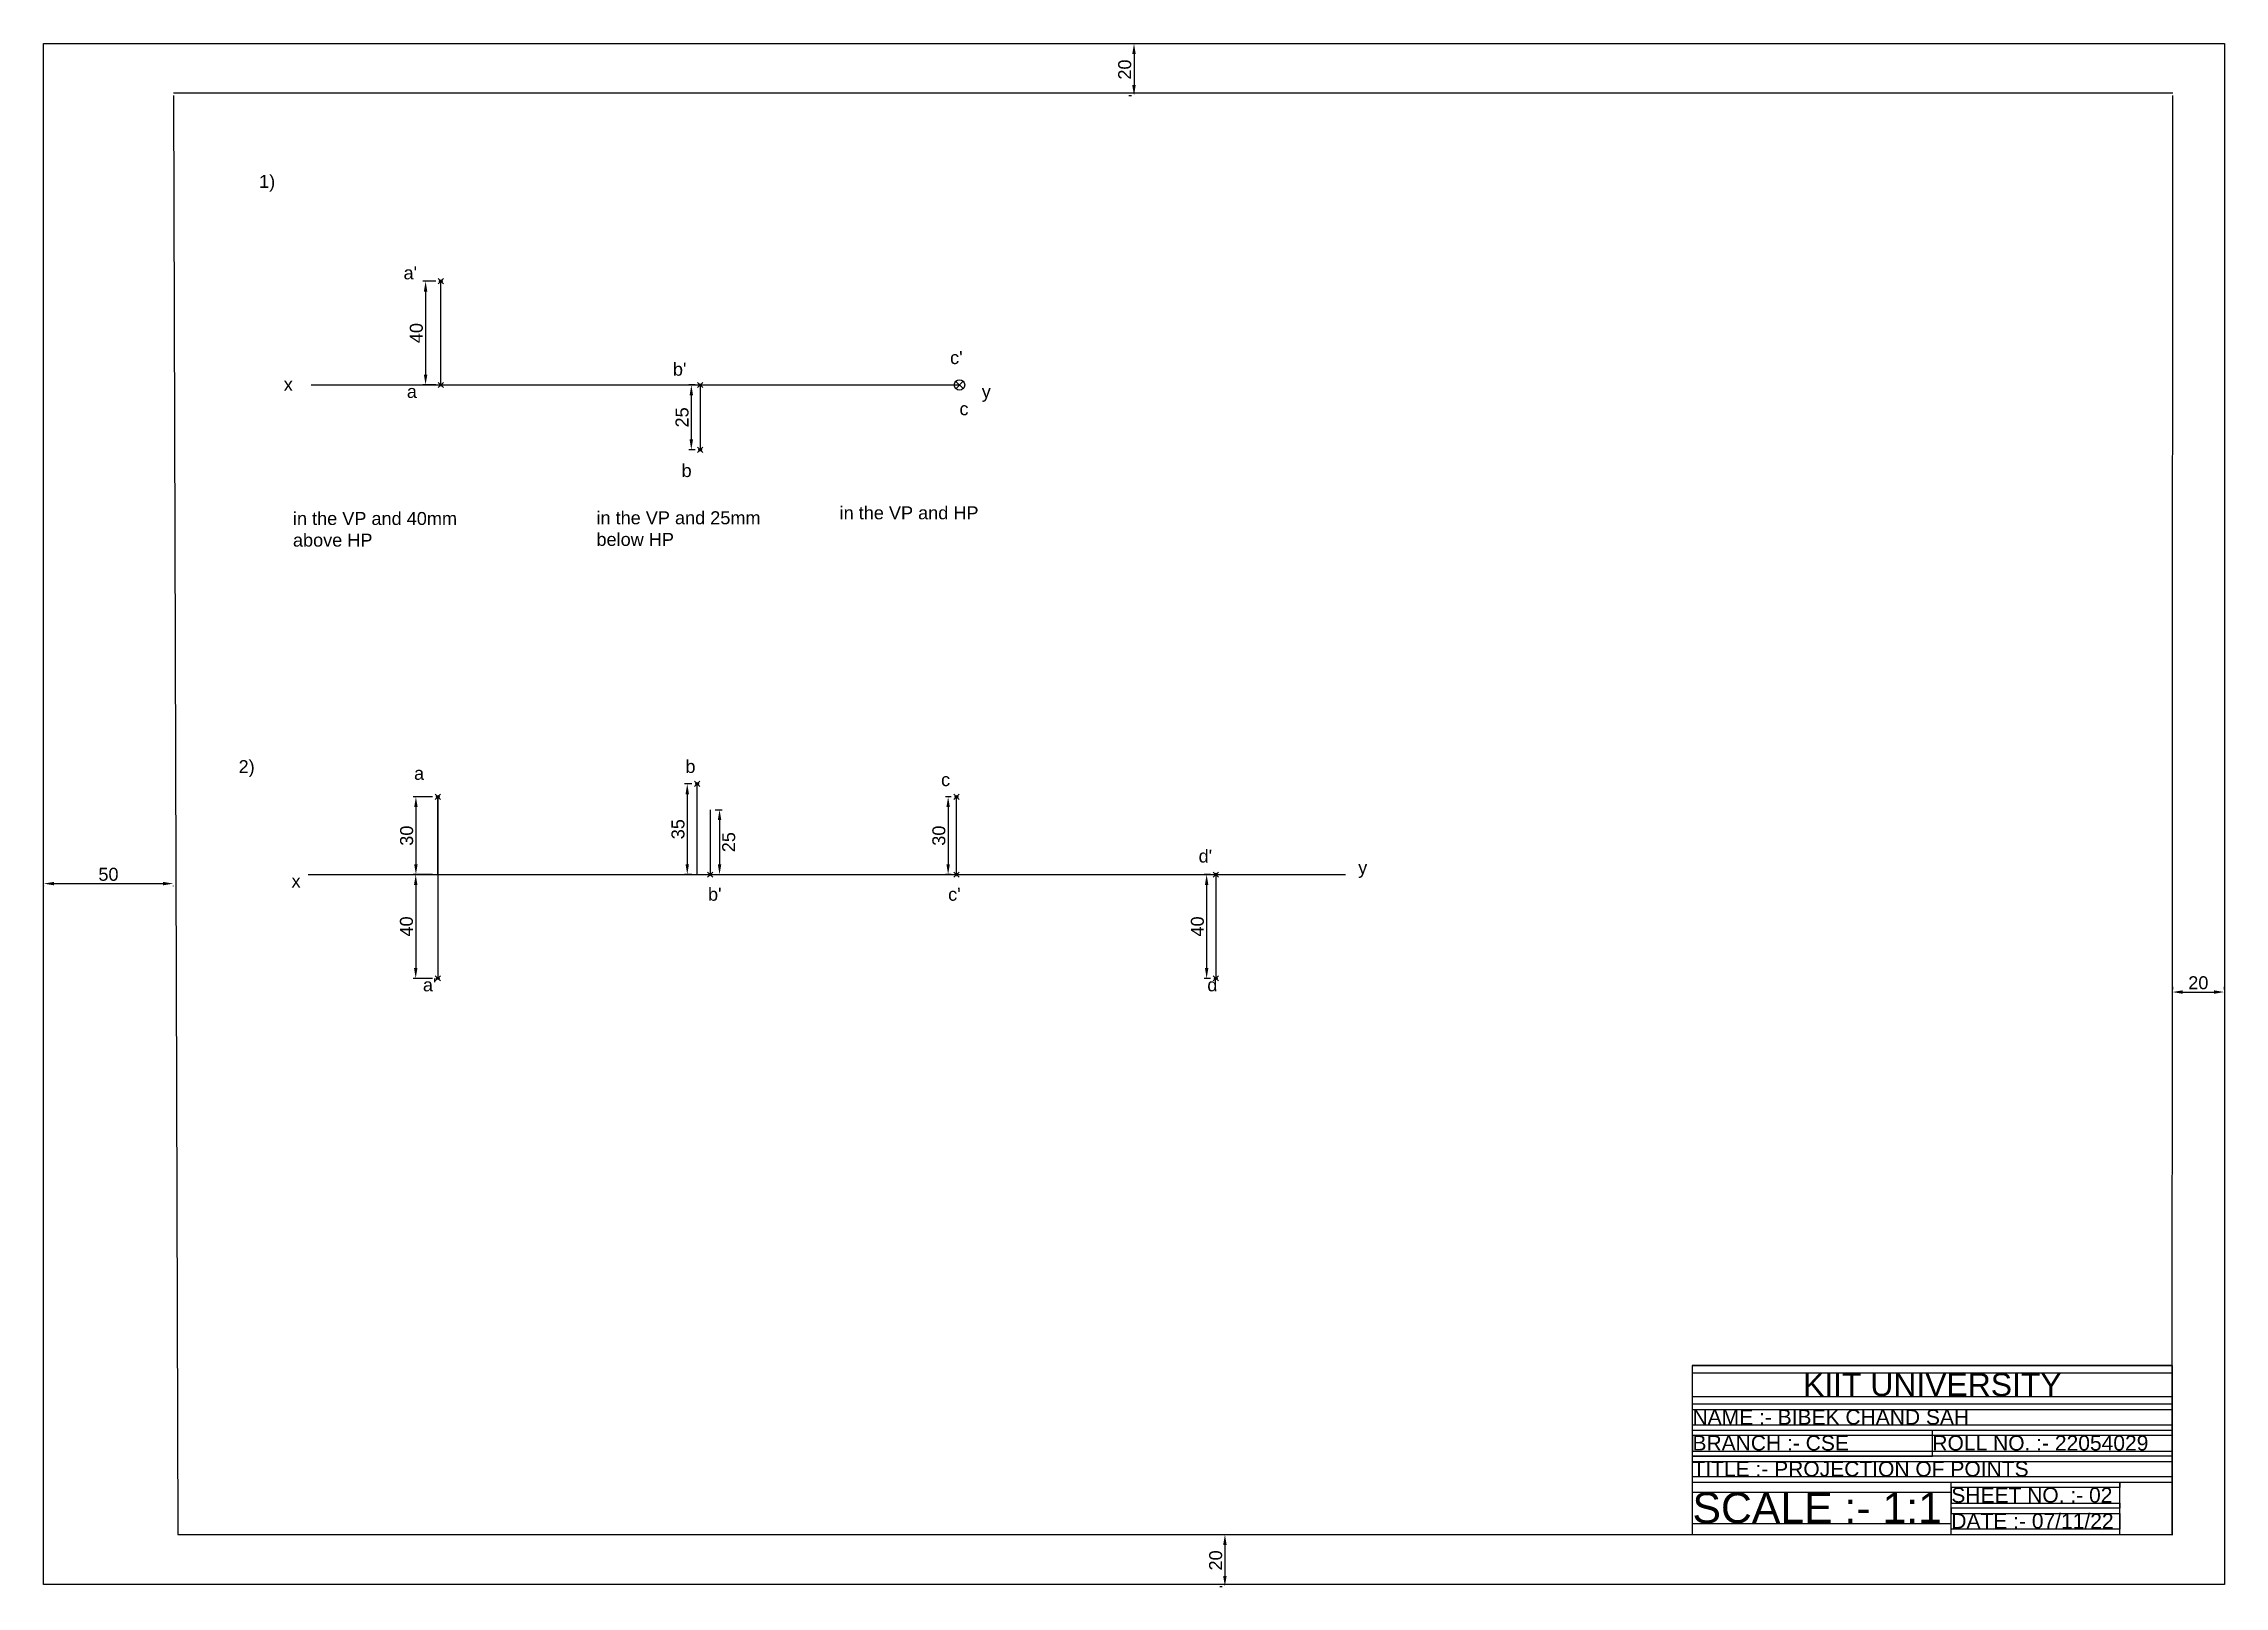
# Model space of a CAD drawing. Header units: millimetres. Extents: x -819 to 22, y -36 to 558.
import ezdxf

# ---------------------------------------------------------------- set-up
doc = ezdxf.new("R2010")
doc.units = ezdxf.units.MM
doc.header["$MEASUREMENT"] = 0
doc.header["$PDMODE"] = 35
doc.header["$PDSIZE"] = -3
doc.styles.get("Standard").update_dxf_attribs({"font": 'arial.ttf'})
doc.dimstyles.get("Standard").update_dxf_attribs({"dimtxt": 5, "dimasz": 4, "dimexe": 1, "dimexo": 2, "dimgap": 1, "dimtad": 1, "dimdec": 0, "dimdsep": 46, "dimtxsty": 'Standard', "dimcen": 2.5, "dimclrd": 2, "dimclre": 1, "dimadec": 0, "dimazin": 0, "dimtfac": 1, "dimtdec": 0, "dimtmove": 0, "dimatfit": 3, "dimfxl": 1, "dimtolj": 1, "dimtzin": 0, "dimarcsym": 0})

# ---------------------------------------------------------------- blocks, each defined once
blk = doc.blocks.new('*D1')
at = {"color": 1, "lineweight": -2, "transparency": 16777216}
for p, q in [((-818.7, 233.6), (-818.7, 233.48)), ((-768.7, 233.6), (-768.7, 233.48))]:
    blk.add_line(p, q, dxfattribs=at)
at = {"color": 2, "lineweight": -2, "transparency": 16777216}
blk.add_line((-814.7, 234.48), (-772.7, 234.48), dxfattribs=at)
at = {"color": 2, "transparency": 16777216}
for points in [[(-814.7, 235.14), (-814.7, 233.81), (-818.7, 234.48)], [(-772.7, 235.14), (-772.7, 233.81), (-768.7, 234.48)]]:
    blk.add_solid(points, dxfattribs=at)
at = {"layer": 'Defpoints', "color": 0, "transparency": 16777216}
for p in [(-818.7, 235.6), (-768.7, 235.6), (-768.7, 234.48)]:
    blk.add_point(p, dxfattribs=at)
at = {"color": 0, "transparency": 16777216, "insert": (-793.7, 238.03), "char_height": 5, "attachment_point": 5}
blk.add_mtext('\\A1;50', dxfattribs=at)
blk = doc.blocks.new('*D2')
at = {"color": 1, "lineweight": -2, "transparency": 16777216}
for p, q in [((-400.2, 558.26), (-399.2, 558.26)), ((-400.2, 538.26), (-399.2, 538.26))]:
    blk.add_line(p, q, dxfattribs=at)
at = {"color": 2, "lineweight": -2, "transparency": 16777216}
blk.add_line((-398.2, 554.26), (-398.2, 542.26), dxfattribs=at)
at = {"color": 2, "transparency": 16777216}
for points in [[(-398.87, 554.26), (-397.54, 554.26), (-398.2, 558.26)], [(-398.87, 542.26), (-397.54, 542.26), (-398.2, 538.26)]]:
    blk.add_solid(points, dxfattribs=at)
at = {"layer": 'Defpoints', "color": 0, "transparency": 16777216}
for p in [(-398.2, 558.26), (-398.2, 538.26), (-398.2, 538.26)]:
    blk.add_point(p, dxfattribs=at)
at = {"color": 0, "transparency": 16777216, "insert": (-401.76, 548.26), "char_height": 5, "attachment_point": 5, "rotation": 90}
blk.add_mtext('\\A1;20', dxfattribs=at)
blk = doc.blocks.new('*D3')
at = {"color": 1, "lineweight": -2, "transparency": 16777216}
for p, q in [((2.25, 194.68), (2.25, 193.68)), ((22.25, 194.68), (22.25, 193.68))]:
    blk.add_line(p, q, dxfattribs=at)
at = {"color": 2, "lineweight": -2, "transparency": 16777216}
blk.add_line((6.25, 192.68), (18.25, 192.68), dxfattribs=at)
at = {"color": 2, "transparency": 16777216}
for points in [[(6.25, 193.35), (6.25, 192.01), (2.25, 192.68)], [(18.25, 193.35), (18.25, 192.01), (22.25, 192.68)]]:
    blk.add_solid(points, dxfattribs=at)
at = {"layer": 'Defpoints', "color": 0, "transparency": 16777216}
for p in [(2.25, 192.68), (22.25, 192.68), (22.25, 192.68)]:
    blk.add_point(p, dxfattribs=at)
at = {"color": 0, "transparency": 16777216, "insert": (12.25, 196.23), "char_height": 5, "attachment_point": 5}
blk.add_mtext('\\A1;20', dxfattribs=at)
blk = doc.blocks.new('*D4')
at = {"color": 1, "lineweight": -2, "transparency": 16777216}
for p, q in [((-365.14, -16.41), (-364.14, -16.41)), ((-365.14, -36.41), (-364.14, -36.41))]:
    blk.add_line(p, q, dxfattribs=at)
at = {"color": 2, "lineweight": -2, "transparency": 16777216}
blk.add_line((-363.14, -20.41), (-363.14, -32.41), dxfattribs=at)
at = {"color": 2, "transparency": 16777216}
for points in [[(-363.81, -20.41), (-362.48, -20.41), (-363.14, -16.41)], [(-363.81, -32.41), (-362.48, -32.41), (-363.14, -36.41)]]:
    blk.add_solid(points, dxfattribs=at)
at = {"layer": 'Defpoints', "color": 0, "transparency": 16777216}
for p in [(-363.14, -16.41), (-363.14, -36.41), (-363.14, -36.41)]:
    blk.add_point(p, dxfattribs=at)
at = {"color": 0, "transparency": 16777216, "insert": (-366.69, -26.41), "char_height": 5, "attachment_point": 5, "rotation": 90}
blk.add_mtext('\\A1;20', dxfattribs=at)
blk = doc.blocks.new('*D5')
at = {"color": 1, "lineweight": -2, "transparency": 16777216}
for p, q in [((-667.5, 466.68), (-672.4, 466.68)), ((-667.5, 426.68), (-672.4, 426.68))]:
    blk.add_line(p, q, dxfattribs=at)
at = {"color": 2, "lineweight": -2, "transparency": 16777216}
blk.add_line((-671.4, 462.68), (-671.4, 430.68), dxfattribs=at)
at = {"color": 2, "transparency": 16777216}
for points in [[(-672.06, 462.68), (-670.73, 462.68), (-671.4, 466.68)], [(-672.06, 430.68), (-670.73, 430.68), (-671.4, 426.68)]]:
    blk.add_solid(points, dxfattribs=at)
at = {"layer": 'Defpoints', "color": 0, "transparency": 16777216}
for p in [(-665.5, 466.68), (-671.4, 426.68), (-665.5, 426.68)]:
    blk.add_point(p, dxfattribs=at)
at = {"color": 0, "transparency": 16777216, "insert": (-674.95, 446.68), "char_height": 5, "attachment_point": 5, "rotation": 90}
blk.add_mtext('\\A1;40', dxfattribs=at)
blk = doc.blocks.new('*D6')
at = {"color": 1, "lineweight": -2, "transparency": 16777216}
for p, q in [((-567.5, 426.68), (-569.92, 426.68)), ((-567.5, 401.68), (-569.92, 401.68))]:
    blk.add_line(p, q, dxfattribs=at)
at = {"color": 2, "lineweight": -2, "transparency": 16777216}
blk.add_line((-568.92, 422.68), (-568.92, 405.68), dxfattribs=at)
at = {"color": 2, "transparency": 16777216}
for points in [[(-569.59, 422.68), (-568.25, 422.68), (-568.92, 426.68)], [(-569.59, 405.68), (-568.25, 405.68), (-568.92, 401.68)]]:
    blk.add_solid(points, dxfattribs=at)
at = {"layer": 'Defpoints', "color": 0, "transparency": 16777216}
for p in [(-565.5, 426.68), (-568.92, 401.68), (-565.5, 401.68)]:
    blk.add_point(p, dxfattribs=at)
at = {"color": 0, "transparency": 16777216, "insert": (-572.47, 414.18), "char_height": 5, "attachment_point": 5, "rotation": 90}
blk.add_mtext('\\A1;25', dxfattribs=at)
blk = doc.blocks.new('*D7')
at = {"color": 1, "lineweight": -2, "transparency": 16777216}
for p, q in [((-668.67, 267.95), (-676.13, 267.95)), ((-668.67, 237.95), (-676.13, 237.95))]:
    blk.add_line(p, q, dxfattribs=at)
at = {"color": 2, "lineweight": -2, "transparency": 16777216}
blk.add_line((-675.13, 263.95), (-675.13, 241.95), dxfattribs=at)
at = {"color": 2, "transparency": 16777216}
for points in [[(-675.79, 263.95), (-674.46, 263.95), (-675.13, 267.95)], [(-675.79, 241.95), (-674.46, 241.95), (-675.13, 237.95)]]:
    blk.add_solid(points, dxfattribs=at)
at = {"layer": 'Defpoints', "color": 0, "transparency": 16777216}
for p in [(-666.67, 267.95), (-675.13, 237.95), (-666.67, 237.95)]:
    blk.add_point(p, dxfattribs=at)
at = {"color": 0, "transparency": 16777216, "insert": (-678.68, 252.95), "char_height": 5, "attachment_point": 5, "rotation": 90}
blk.add_mtext('\\A1;30', dxfattribs=at)
blk = doc.blocks.new('*D8')
at = {"color": 1, "lineweight": -2, "transparency": 16777216}
for p, q in [((-668.67, 237.95), (-676.21, 237.95)), ((-668.67, 197.95), (-676.21, 197.95))]:
    blk.add_line(p, q, dxfattribs=at)
at = {"color": 2, "lineweight": -2, "transparency": 16777216}
blk.add_line((-675.21, 233.95), (-675.21, 201.95), dxfattribs=at)
at = {"color": 2, "transparency": 16777216}
for points in [[(-675.87, 233.95), (-674.54, 233.95), (-675.21, 237.95)], [(-675.87, 201.95), (-674.54, 201.95), (-675.21, 197.95)]]:
    blk.add_solid(points, dxfattribs=at)
at = {"layer": 'Defpoints', "color": 0, "transparency": 16777216}
for p in [(-666.67, 237.95), (-675.21, 197.95), (-666.67, 197.95)]:
    blk.add_point(p, dxfattribs=at)
at = {"color": 0, "transparency": 16777216, "insert": (-678.76, 217.95), "char_height": 5, "attachment_point": 5, "rotation": 90}
blk.add_mtext('\\A1;40', dxfattribs=at)
blk = doc.blocks.new('*D9')
at = {"color": 1, "lineweight": -2, "transparency": 16777216}
for p, q in [((-568.67, 272.95), (-571.49, 272.95)), ((-568.67, 237.95), (-571.49, 237.95))]:
    blk.add_line(p, q, dxfattribs=at)
at = {"color": 2, "lineweight": -2, "transparency": 16777216}
blk.add_line((-570.49, 268.95), (-570.49, 241.95), dxfattribs=at)
at = {"color": 2, "transparency": 16777216}
for points in [[(-571.15, 268.95), (-569.82, 268.95), (-570.49, 272.95)], [(-571.15, 241.95), (-569.82, 241.95), (-570.49, 237.95)]]:
    blk.add_solid(points, dxfattribs=at)
at = {"layer": 'Defpoints', "color": 0, "transparency": 16777216}
for p in [(-566.67, 272.95), (-570.49, 237.95), (-566.67, 237.95)]:
    blk.add_point(p, dxfattribs=at)
at = {"color": 0, "transparency": 16777216, "insert": (-574.04, 255.45), "char_height": 5, "attachment_point": 5, "rotation": 90}
blk.add_mtext('\\A1;35', dxfattribs=at)
blk = doc.blocks.new('*D10')
at = {"color": 1, "lineweight": -2, "transparency": 16777216}
for p, q in [((-559.67, 262.95), (-557.03, 262.95)), ((-559.67, 237.95), (-557.03, 237.95))]:
    blk.add_line(p, q, dxfattribs=at)
at = {"color": 2, "lineweight": -2, "transparency": 16777216}
blk.add_line((-558.03, 258.95), (-558.03, 241.95), dxfattribs=at)
at = {"color": 2, "transparency": 16777216}
for points in [[(-558.7, 258.95), (-557.36, 258.95), (-558.03, 262.95)], [(-558.7, 241.95), (-557.36, 241.95), (-558.03, 237.95)]]:
    blk.add_solid(points, dxfattribs=at)
at = {"layer": 'Defpoints', "color": 0, "transparency": 16777216}
for p in [(-561.67, 262.95), (-561.67, 237.95), (-558.03, 237.95)]:
    blk.add_point(p, dxfattribs=at)
at = {"color": 0, "transparency": 16777216, "insert": (-554.48, 250.45), "char_height": 5, "attachment_point": 5, "rotation": 90}
blk.add_mtext('\\A1;25', dxfattribs=at)
blk = doc.blocks.new('*D11')
at = {"color": 1, "lineweight": -2, "transparency": 16777216}
for p, q in [((-468.67, 267.95), (-470.88, 267.95)), ((-468.67, 237.95), (-470.88, 237.95))]:
    blk.add_line(p, q, dxfattribs=at)
at = {"color": 2, "lineweight": -2, "transparency": 16777216}
blk.add_line((-469.88, 263.95), (-469.88, 241.95), dxfattribs=at)
at = {"color": 2, "transparency": 16777216}
for points in [[(-470.55, 263.95), (-469.21, 263.95), (-469.88, 267.95)], [(-470.55, 241.95), (-469.21, 241.95), (-469.88, 237.95)]]:
    blk.add_solid(points, dxfattribs=at)
at = {"layer": 'Defpoints', "color": 0, "transparency": 16777216}
for p in [(-466.67, 267.95), (-469.88, 237.95), (-466.67, 237.95)]:
    blk.add_point(p, dxfattribs=at)
at = {"color": 0, "transparency": 16777216, "insert": (-473.44, 252.95), "char_height": 5, "attachment_point": 5, "rotation": 90}
blk.add_mtext('\\A1;30', dxfattribs=at)
blk = doc.blocks.new('*D12')
at = {"color": 1, "lineweight": -2, "transparency": 16777216}
for p, q in [((-368.67, 237.95), (-371.19, 237.95)), ((-368.67, 197.95), (-371.19, 197.95))]:
    blk.add_line(p, q, dxfattribs=at)
at = {"color": 2, "lineweight": -2, "transparency": 16777216}
blk.add_line((-370.19, 233.95), (-370.19, 201.95), dxfattribs=at)
at = {"color": 2, "transparency": 16777216}
for points in [[(-370.85, 233.95), (-369.52, 233.95), (-370.19, 237.95)], [(-370.85, 201.95), (-369.52, 201.95), (-370.19, 197.95)]]:
    blk.add_solid(points, dxfattribs=at)
at = {"layer": 'Defpoints', "color": 0, "transparency": 16777216}
for p in [(-366.67, 237.95), (-370.19, 197.95), (-366.67, 197.95)]:
    blk.add_point(p, dxfattribs=at)
at = {"color": 0, "transparency": 16777216, "insert": (-373.74, 217.95), "char_height": 5, "attachment_point": 5, "rotation": 90}
blk.add_mtext('\\A1;40', dxfattribs=at)

msp = doc.modelspace()

# ---------------------------------------------------------------- linework, layer by layer
for p, q in [((-818.7, 558.26), (22.3, 558.26)), ((-818.7, -35.74), (-818.7, 558.26)), ((22.3, 558.26), (22.3, -35.74)), ((2.36, 539.11), (-768.64, 539.11)), ((-768.64, 538.26), (-766.97, -16.42)), ((2.17, -16.41), (2.36, 538.26)), ((-665.5, 426.68), (-665.5, 466.68)), ((-715.5, 426.68), (-465.5, 426.68)), ((-715.5, 426.68), (-665.5, 426.68)), ((-665.5, 426.68), (-565.5, 426.68)), ((-665.5, 426.68), (-565.5, 426.68)), ((-565.5, 426.68), (-565.5, 401.68)), ((-565.5, 426.68), (-465.5, 426.68)), ((-464.04, 425.31), (-466.96, 428.04)), ((-464.08, 428.09), (-466.91, 425.26)), ((-566.67, 237.95), (-566.67, 272.95)), ((-666.67, 237.95), (-666.67, 267.95)), ((-666.67, 267.95), (-666.67, 197.95)), ((-561.67, 262.95), (-561.67, 237.95)), ((-466.67, 237.95), (-466.67, 267.95)), ((-716.67, 237.95), (-316.67, 237.95)), ((-666.67, 237.95), (-566.67, 237.95)), ((-566.67, 237.95), (-466.67, 237.95)), ((-466.67, 237.95), (-366.67, 237.95)), ((-366.67, 237.95), (-366.67, 197.95)), ((-183.01, 48.76), (2.17, 48.76)), ((-183.01, 48.76), (-183.01, -16.41)), ((-183.01, 48.76), (-183.01, 48.76)), ((-183.01, 48.76), (2.17, 48.76)), ((2.17, 48.76), (-183.01, 48.76)), ((2.17, 45.76), (-182.83, 45.76)), ((2.17, 48.76), (2.17, -16.24)), ((-182.83, 36.76), (2.17, 36.76)), ((2.17, 33.76), (-182.83, 33.76)), ((-182.83, 31.76), (2.17, 31.76)), ((2.17, 25.76), (-182.83, 25.76)), ((-182.83, 23.76), (2.17, 23.76)), ((2.17, 21.76), (-182.83, 21.76)), ((-182.83, 21.76), (-182.83, 15.76)), ((-90.33, 13.76), (-90.33, 23.76)), ((-182.83, 15.76), (2.17, 15.76)), ((2.17, 13.76), (-182.83, 13.76)), ((-182.83, 13.76), (-90.33, 13.76)), ((-182.83, 11.76), (2.17, 11.76)), ((2.17, 5.76), (-182.83, 5.76)), ((-182.83, 3.76), (2.17, 3.76)), ((-83.01, -16.41), (-83.01, 3.59)), ((-18.01, 1.68), (-83.01, 1.68)), ((-83.01, 1.68), (-83.01, -4.32)), ((-18.01, -16.32), (-18.01, 3.68)), ((-18.01, 3.68), (-18.01, 1.68)), ((2.17, 3.76), (2.17, -0.24)), ((-83.01, -0.24), (-182.83, -0.24)), ((-83.01, -4.32), (-18.01, -4.32)), ((-18.01, -6.32), (-83.01, -6.32)), ((-83.01, -6.32), (-83.01, -8.32)), ((-83.01, -8.32), (-18.01, -8.32)), ((-18.01, -4.32), (-18.01, -6.32)), ((-18.01, -8.32), (-18.01, -14.32)), ((-766.97, -16.42), (2.36, -16.41)), ((-183.01, -16.41), (-83.01, -16.41)), ((-182.83, -12.24), (-83.01, -12.24)), ((-18.01, -14.32), (-83.01, -14.32)), ((-83.01, -16.41), (-18.01, -16.41)), ((-18.01, -16.41), (2.17, -16.41)), ((22.3, -35.74), (-818.7, -35.74))]:
    msp.add_line(p, q)
msp.add_ellipse((-465.5, 426.68), major_axis=(-2, 0), ratio=1)
for p in [(-665.5, 466.68), (-665.5, 426.68), (-565.5, 426.68), (-565.5, 401.68), (-566.67, 272.95), (-666.67, 267.95), (-466.67, 267.95), (-561.67, 237.95), (-466.67, 237.95), (-366.67, 237.95), (-666.67, 197.95), (-366.67, 197.95)]:
    msp.add_point(p)

# ---------------------------------------------------------------- texts
at = {"attachment_point": 1}
for s, width, heights, insert, char_height in [('1)', 99.1305, [0], (-735.61, 507.65), 5), ("a'", 7.5071, [0], (-679.9, 472.4), 5), ("c'", 9.0777, [0], (-469.13, 439.73), 5), ("b'", 17.4854, [0], (-576.02, 435.26), 5), ('x', 24.6693, [0], (-726.09, 429.44), 5), ('a', 17.4766, [0], (-678.63, 426.68), 5), ('y', 26.8621, [0], (-456.92, 426.68), 5), ('c', 9.2242, [0], (-465.5, 420.02), 5), ('b', 11.9106, [0], (-572.67, 396.19), 5), ('in the VP and HP', 83.2284, [0], (-511.74, 379.9), 5), ('in the VP and 40mm \\Pabove HP', 122.5837, [0], (-722.55, 377.72), 5), ('in the VP and 25mm below HP', 80.9963, [0], (-605.5, 377.99), 5), ('2)', 49.8586, [0], (-743.51, 282.05), 5), ('a', 9.1749, [0], (-675.85, 279.48), 5), ('b', 8.7322, [0], (-571.21, 282.14), 5), ('c', 5.9352, [0], (-472.61, 277.05), 5), ("d'", 6.6063, [0], (-373.28, 247.61), 5), ('x', 14.7316, [0], (-723.09, 237.95), 5), ('y', 10.7939, [0], (-311.74, 243.19), 5), ("b'", 10.0057, [0], (-562.48, 232.87), 5), ("c'", 8.3684, [0], (-469.88, 232.87), 5), ("a'", 13.8379, [0], (-672.44, 197.95), 5), ('d', 9.2031, [0], (-369.93, 197.95), 5), ('\\pxqc;KIIT UNIVERSITY', 185, [9], (-182.83, 45.76), 8.8), ('NAME :- BIBEK CHAND SAH', 185, [0], (-182.83, 31.76), 5.8), ('BRANCH :- CSE', 92.5, [0], (-182.83, 21.76), 5.8), ('ROLL NO. :- 22054029', 92.5, [0], (-90.33, 21.76), 5.8), ('TITLE :- PROJECTION OF POINTS', 185, [0], (-182.83, 11.76), 5.8), ('SHEET NO. :- 02', 65, [0], (-83.01, 1.68), 5.8), ('SCALE :- 1:1', 99.8207, [0], (-182.83, -0.24), 11.8), ('DATE :- 07/11/22', 65, [0], (-83.01, -8.32), 5.8)]:
    msp.add_mtext_dynamic_manual_height_columns(s, width=width, gutter_width=1, heights=heights, dxfattribs=dict(at, insert=insert, char_height=char_height))

# ---------------------------------------------------------------- dimensions: what is measured, and where the dimension line sits
for base, p1, p2, picture, middle in [((-398.2, 538.26), (-398.2, 558.26), (-398.2, 538.26), '*D2', (-401.76, 548.26)), ((-671.4, 426.68), (-665.5, 466.68), (-665.5, 426.68), '*D5', (-674.95, 446.68)), ((-568.92, 401.68), (-565.5, 426.68), (-565.5, 401.68), '*D6', (-572.47, 414.18)), ((-570.49, 237.95), (-566.67, 272.95), (-566.67, 237.95), '*D9', (-574.04, 255.45)), ((-675.13, 237.95), (-666.67, 267.95), (-666.67, 237.95), '*D7', (-678.68, 252.95)), ((-469.88, 237.95), (-466.67, 267.95), (-466.67, 237.95), '*D11', (-473.44, 252.95)), ((-675.21, 197.95), (-666.67, 237.95), (-666.67, 197.95), '*D8', (-678.76, 217.95)), ((-370.19, 197.95), (-366.67, 237.95), (-366.67, 197.95), '*D12', (-373.74, 217.95)), ((-363.14, -36.41), (-363.14, -16.41), (-363.14, -36.41), '*D4', (-366.69, -26.41))]:
    dim = msp.add_linear_dim(base=base, p1=p1, p2=p2, angle=90, dimstyle='Standard')
    dim.commit()
    dim.dimension.update_dxf_attribs({"geometry": picture, "text_midpoint": middle})
dim = msp.add_linear_dim(base=(-558.03, 237.95), p1=(-561.67, 262.95), p2=(-561.67, 237.95), angle=90, dimstyle='Standard', override={"dimtad": 2})
dim.commit()
dim.dimension.update_dxf_attribs({"geometry": '*D10', "text_midpoint": (-554.48, 250.45)})
for base, p1, p2, picture, middle in [((-768.7, 234.48), (-818.7, 235.6), (-768.7, 235.6), '*D1', (-793.7, 238.03)), ((22.25, 192.68), (2.25, 192.68), (22.25, 192.68), '*D3', (12.25, 196.23))]:
    dim = msp.add_linear_dim(base=base, p1=p1, p2=p2, dimstyle='Standard')
    dim.commit()
    dim.dimension.update_dxf_attribs({"geometry": picture, "text_midpoint": middle})

doc.saveas('drawing.dxf')
